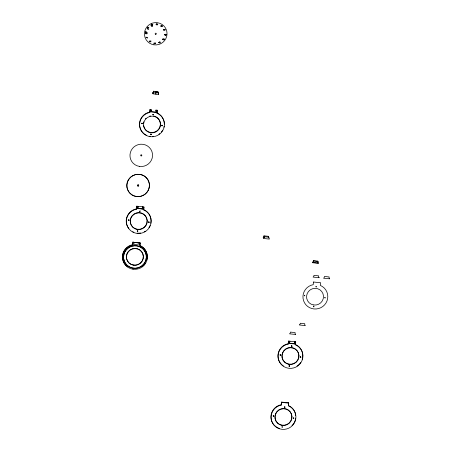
<?xml version="1.0" encoding="UTF-8"?>
<svg xmlns="http://www.w3.org/2000/svg" width="452" height="452" viewBox="0 0 452 452"><rect width="100%" height="100%" fill="white"/><g stroke="black" fill="none" stroke-linecap="round" stroke-linejoin="round"><path stroke-width="0.68" d="M137.137 208.146L137.888 207.219L137.996 206.332L138.007 207.502L137.289 208.31L142.962 208.897L142.708 206.83L143.239 209.044L142.888 208.903M157.567 24.368L157.375 23.86L157.742 24.278A0.576 0.571 -22.3 0 1 157.336 24.854M128.396 220.056L128.481 220.39M128.436 220.305L128.424 220M129.006 219.971L129.035 220.277L129.001 219.943M141.702 123.599L141.668 123.266L141.968 123.78M142.284 123.633L142.165 123.153M137.284 230.961C136.939 231.763 137.617 230.345 137.826 230.904M137.883 231.091L137.64 230.769M139.589 211.197L139.792 211.542M140.239 211.107L140.052 210.92M150.883 134.758L150.601 134.131M150.623 134.628L150.533 134.363M151.16 134.583L151.064 134.024L151.2 134.464M153.55 114.509L153.454 114.802M149.126 222.311L149.103 222.254M161.861 125.769L161.754 125.334L161.884 125.825M162.387 125.526L162.104 125.82M273.381 415.738C274.5 415.778 272.805 416.998 273.262 415.721M273.709 415.795L273.403 416.337M280.703 354.769L280.771 355.159M282.223 426.728C281.443 427.185 282.664 427.586 282.619 427.027M289.037 366.205L289.579 366.21L289.376 365.651M291.348 345.989L291.551 346.481L291.37 346.046M293.777 417.914L293.811 418.366L293.67 417.829M300.314 357.385L300.173 357.04L300.309 357.419M300.693 356.826L300.84 357.283M154.635 43.206C154.68 44.059 155.889 43.047 155.042 42.906C156.025 42.624 155.002 44.573 154.539 43.528C153.251 43.601 153.51 42.934 154.674 43.059M146.804 33.188L146.906 34.024L147.036 32.928M150.674 41.211L150.776 42.047L150.906 40.951M128.871 228.616A12.453 12.249 -22.3 0 1 136.447 208.841L136.764 206.174L143.917 206.926L143.725 209.903A12.453 12.249 -22.3 0 1 147.94 229.379A12.453 12.249 -22.3 0 1 127.876 227.271A12.453 12.249 -22.3 0 1 136.572 209.152L136.764 206.174M127.882 266.996A12.453 12.249 -22.3 0 1 132.656 244.679L132.978 242.018L134.312 242.43L133.589 244.402L139.222 245.001L139.391 244.572M139.431 244.673L138.911 242.639L140.256 243.08L139.939 245.747A12.453 12.249 -22.3 0 1 144.154 265.222A12.453 12.249 -22.3 0 1 124.091 263.115A12.453 12.249 -22.3 0 1 132.786 244.995L132.978 242.018M146.375 135.238A12.453 12.249 -22.3 0 1 149.731 112.119L150.047 109.452L151.397 109.898L151.29 110.785L150.55 111.571L156.234 112.147L155.98 110.079L157.2 110.209L157.008 113.186A12.453 12.249 -22.3 0 1 161.223 132.662A12.453 12.249 -22.3 0 1 141.16 130.555A12.453 12.249 -22.3 0 1 149.861 112.435L150.047 109.452M152.934 93.666L153.657 92.914L153.392 91.219L157.884 91.688L158.669 94.27L158.307 93.389M153.657 92.914L153.392 91.219M143.725 209.903L143.838 207.592M157.884 91.688L158.143 93.383M139.888 244.769L140.131 242.769M156.16 112.152L156.511 112.35L155.98 110.079M157.008 113.186L157.2 110.209M263.533 238.294L264.256 237.543L263.991 235.848L268.477 236.317L269.268 238.899M264.256 237.543L263.991 235.848M268.381 237.13L268.477 236.317M283.404 366.035A12.453 12.249 -22.3 0 1 288.184 343.718L288.5 341.057L295.653 341.808L295.461 344.786A12.453 12.249 -22.3 0 1 299.676 364.261A12.453 12.249 -22.3 0 1 279.613 362.154A12.453 12.249 -22.3 0 1 288.308 344.034L288.5 341.057M279.692 428.581A12.453 12.249 -22.3 0 1 281.189 404.743L281.506 402.077L288.658 402.834L288.472 405.811A12.453 12.249 -22.3 0 1 292.681 425.287A12.453 12.249 -22.3 0 1 272.618 423.179A12.453 12.249 -22.3 0 1 281.319 405.06L281.506 402.077M289.743 342.384L289.732 341.215L289.743 342.384L288.992 343.181L294.636 343.786L294.851 343.458L294.981 343.91L289.184 343.486L288.918 342.836L289.048 343.108M294.337 342.599L294.444 341.712L294.455 342.882L294.337 342.599L294.958 343.729M295.461 344.786L295.653 341.808M288.472 405.811L288.658 402.834M312.671 262.55L313.389 261.798L313.36 260.674L317.846 261.143L317.875 262.273L317.846 261.143M313.389 261.798L313.36 260.674M165.963 34.906C165.534 35.906 164.76 33.94 165.963 34.736M139.611 211.253L140.216 211.078M280.121 354.854L280.268 355.317L280.72 355.249M280.624 354.701L280.765 355.046M273.364 416.382L273.257 415.8M288.964 365.99L289.353 366.357M289.63 366.092L289.438 365.674L289.043 365.815M281.952 426.931L282.104 426.711M142.284 123.238L142.301 123.605M162.336 125.758L162.336 125.306M280.11 354.882L280.167 355.187M292.009 346.266L291.789 345.803M285.014 407.286L284.969 407.376M142.346 123.452L141.883 123.712M280.133 354.939L280.703 354.797M300.817 357.227L300.518 357.492M128.91 220.356L129.035 220.073M284.376 407.066L284.952 406.953M148.493 222.124L148.827 221.943M291.387 346.012L291.54 345.803M163.426 39.132C163.104 40.228 164.844 39.375 163.901 38.844A0.565 0.559 -22.3 0 1 164.24 39.601A0.565 0.559 -22.3 0 1 163.432 39.855A0.565 0.559 -22.3 0 1 163.274 39.041L162.562 39.742L162.658 38.912L163.545 39.036M152.934 114.384L153.522 114.412M291.642 346.503L291.941 346.379M300.241 356.894L300.659 356.848M151.29 110.785L151.16 110.469L150.448 111.215L150.646 111.853L156.29 112.469M151.075 134.685L150.798 134.702M162.313 125.701L161.98 125.814M280.698 355.193L280.274 355.278M293.325 417.846L293.207 418.275M153.296 92.033L152.573 92.784L153.008 93.852L158.562 94.434L158.2 93.553M263.171 237.413L263.895 236.662M312.541 262.239L313.259 261.488M299.467 324.818L300.184 324.067L300.286 323.253L304.772 323.728L304.676 324.542L305.202 325.423M146.363 33.284L145.578 33.646L145.663 32.855L145.284 33.544L145.821 33.889L146.617 33.318M150.2 41.341L149.465 41.674L149.533 40.878L149.154 41.567L149.691 41.912L150.488 41.341M153.397 114.848L153.205 114.898M161.839 125.306L162.404 125.453M128.487 219.915L128.634 219.83M137.775 231.322L137.589 231.48M155.307 92.123L156.42 92.248M156.415 92.281L155.335 92.168M157.352 24.628C156.703 25.046 157.256 22.837 156.042 24.109A0.571 0.565 -22.3 0 0 156.386 24.792L156.691 24.86A2.639 2.593 -22.3 0 0 156.917 24.883L157.177 24.877M148.584 221.938L148.488 222.429L148.94 222.576M280.28 354.752L280.619 354.741M152.364 26.052C153.284 25.368 150.68 25.024 151.284 25.9A1.441 1.412 -22.3 0 0 152.347 26.007M150.878 134.035L150.81 134.097M273.42 415.671L273.782 415.936M155.511 91.632C157.528 92.123 153.917 91.728 155.895 91.711M155.494 91.773L155.889 91.818M156.053 92.089L155.85 92.084M161.997 125.159L162.341 125.334M284.613 406.806L284.935 406.958M300.535 356.826L300.84 357.074M161.878 25.792L161.63 26.402L162.161 25.996M284.63 407.467L284.449 407.393M143.001 209.186L137.329 208.315M155.957 92.298L155.674 92.151L156.059 92.055M145.9 31.685L146.098 31.702A1.294 1.271 -22.3 0 1 145.804 32.086L147.092 32.431L145.42 32.12A1.045 1.028 -22.3 0 0 145.883 31.674M153.753 92.101L158.24 92.57M152.646 92.971L153.177 93.027M150.177 109.768L151.397 109.898M156.109 110.39L157.33 110.52M136.894 206.485L138.114 206.615M142.826 207.112L144.041 207.236M264.352 236.729L268.838 237.198M263.239 237.599L263.776 237.656M263.601 238.481L269.16 239.063M313.485 260.985L317.976 261.459M134.312 242.43L139.024 242.922M133.108 242.328L140.256 243.08M312.609 262.426L318.163 263.007M312.739 262.742L318.293 263.324M299.535 325.005L305.089 325.593M288.63 341.367L289.851 341.497M294.557 341.994L295.777 342.119M281.636 402.393L288.788 403.144M291.732 345.786L292.009 346.079M155.782 93.79L156.228 93.937L155.121 93.824M137.402 208.592L137.182 208.242M284.506 407.433L284.353 407.009L284.562 407.501M164.726 34.99L164.415 34.764A0.672 0.661 -22.3 0 1 164.449 34.595L165.392 34.216L166.144 34.753M141.792 123.673L141.645 123.419M148.928 221.926L149.126 222.254L149.007 221.983M148.522 222.457L148.459 222.367M293.269 418.366L293.241 418.337M152.866 114.599L153.087 114.876L152.855 114.503M164.647 34.923C164.81 34.002 165.189 34.601 165.392 35.318A0.576 0.565 -22.3 0 0 166.166 34.923M317.75 261.957L318.406 263.154M156.381 111.813L156.511 112.13M143.109 208.564L143.227 208.847M294.625 343.786L294.738 344.068M289.065 343.198L289.184 343.486M288.184 343.718L288.308 344.034M281.189 404.743L281.319 405.06M155.872 110.966L156.002 111.277M150.465 111.192L150.731 111.881M149.731 112.119L149.861 112.435M142.6 207.717L142.719 207.999M137.888 207.219L138.007 207.502M137.193 207.943L137.312 208.225M136.447 208.841L136.572 209.152M137.301 233.424L137.171 233.113A12.453 12.249 -22.3 0 0 140.623 233M132.656 244.679L132.786 244.995M147.781 28.408A1.294 1.271 -22.3 0 1 147.488 28.798L148.781 29.137L147.109 28.832A1.045 1.028 -22.3 0 0 147.567 28.386M150.279 41.341A1.13 1.113 -22.3 0 1 150.748 40.94M146.408 33.318A1.13 1.113 -22.3 0 1 146.877 32.917M295.331 344.475A12.453 12.249 -22.3 0 1 302.23 359.283M300.653 362.544A12.453 12.249 -22.3 0 1 297.009 366.08M139.809 245.43A12.453 12.249 -22.3 0 1 146.708 260.245M145.132 263.505A12.453 12.249 -22.3 0 1 142.538 266.296M133.385 268.957A12.453 12.249 -22.3 0 1 132.283 268.787M143.595 209.592A12.453 12.249 -22.3 0 1 150.787 223.294M150.092 225.508A12.453 12.249 -22.3 0 1 148.917 227.661M145.273 231.198A12.453 12.249 -22.3 0 1 144.16 231.831M133.832 232.283A12.453 12.249 -22.3 0 1 132.73 231.78M156.884 112.87A12.453 12.249 -22.3 0 1 164.336 124.153M164.132 126.261A12.453 12.249 -22.3 0 1 163.906 127.255M162.697 130.159A12.453 12.249 -22.3 0 1 161.42 131.978M159.793 133.583A12.453 12.249 -22.3 0 1 158.872 134.278M153.618 136.323A12.453 12.249 -22.3 0 1 152.539 136.436M150.454 136.397A12.453 12.249 -22.3 0 1 149.437 136.244M153.657 115.972A8.492 8.351 -22.3 0 1 160.353 124.792A8.492 8.351 -22.3 0 1 152.234 132.543A8.492 8.351 -22.3 0 1 143.55 125.622M143.499 123.3A8.492 8.351 -22.3 0 1 143.821 121.797M145.414 118.887A8.492 8.351 -22.3 0 1 146.007 118.249M149.736 116.113A8.492 8.351 -22.3 0 1 150.55 115.932M288.342 405.495A12.453 12.249 -22.3 0 1 295.727 415.388M295.71 418.106A12.453 12.249 -22.3 0 1 292.032 425.513M156.957 24.278C156.358 25.538 155.906 23.221 156.957 24.295M160.799 26.046L161.336 26.035L160.805 26.035M162.358 26.092C161.104 28.086 160.031 24.346 162.358 26.092M151.019 25.696C153.245 27.685 152.392 23.724 151.019 25.679M295.557 334.44L289.551 333.842L290.308 332.983L290.416 332.096L295.128 332.593L295.02 333.48L295.557 334.44M319.095 277.709L313.095 277.093L313.846 276.251L313.954 275.364L318.666 275.861L318.558 276.748L319.095 277.709M329.581 278.811L323.575 278.212L324.333 277.353L324.44 276.466L329.152 276.963L329.045 277.85L329.581 278.794M304.252 295.557C304.959 296.727 304.993 294.438 304.252 295.557M313.502 306.592C314.174 307.755 314.321 305.518 313.507 306.563M315.886 286.737C316.462 287.924 316.824 285.67 315.892 286.704M324.728 297.727C325.463 298.885 325.463 296.585 324.728 297.727M146.058 37.612L147.731 37.923L146.442 37.584A1.294 1.271 -22.3 0 0 146.73 37.194L146.538 37.177A1.045 1.028 -22.3 0 1 146.064 37.623M147.262 27.538L148.934 27.843L147.64 27.504A1.294 1.271 -22.3 0 0 147.934 27.12L147.742 27.097A1.045 1.028 -22.3 0 1 147.267 27.549M151.166 24.448L152.838 24.758L151.544 24.414A1.294 1.271 -22.3 0 0 151.838 24.029L151.64 24.012A1.045 1.028 -22.3 0 1 151.171 24.459M158.675 42.494L159.714 43.002L160.336 42.838L159.957 42.59L160.042 41.866L158.675 42.494M159.827 42.047L159.765 42.573L159.008 42.488L159.827 42.047M163.805 29.295L163.839 30.386A2.65 2.605 -22.3 0 1 164.94 29.956A2.203 2.164 -22.3 0 1 165.409 29.911L165.438 29.702A2.39 2.35 -22.3 0 0 163.918 30.148L163.805 29.295M313.513 282.008L313.191 284.67A12.453 12.249 -22.3 0 0 304.495 302.789A12.453 12.249 -22.3 0 0 324.559 304.902A12.453 12.249 -22.3 0 0 320.344 285.427L320.666 282.76L313.513 282.008M141.725 123.181L141.747 123.153M153.895 44.799A11.323 11.136 -22.3 0 0 166.313 29.713A11.323 11.136 -22.3 0 0 147.007 26.781A11.323 11.136 -22.3 0 0 153.895 44.799M155.641 34.329A0.582 0.576 -22.3 0 0 156.285 33.555A0.582 0.576 -22.3 0 0 155.29 33.403A0.582 0.576 -22.3 0 0 155.641 34.329M313.648 304.976A8.492 8.351 -22.3 0 0 322.96 293.659A8.492 8.351 -22.3 0 0 308.484 291.461A8.492 8.351 -22.3 0 0 313.648 304.976M289.11 364.374A8.492 8.351 -22.3 0 0 298.422 353.057A8.492 8.351 -22.3 0 0 283.946 350.859A8.492 8.351 -22.3 0 0 289.11 364.374M289.02 364.154A8.492 8.351 -22.3 0 0 298.331 352.842A8.492 8.351 -22.3 0 0 283.856 350.639A8.492 8.351 -22.3 0 0 289.02 364.154M133.069 268.109A11.436 11.249 -22.3 0 0 145.612 252.871A11.436 11.249 -22.3 0 0 126.114 249.911A11.436 11.249 -22.3 0 0 133.069 268.109M133.108 268.205A11.436 11.249 -22.3 0 0 145.651 252.967A11.436 11.249 -22.3 0 0 126.153 250.007A11.436 11.249 -22.3 0 0 133.108 268.205M133.459 265.019A8.492 8.351 -22.3 0 0 142.77 253.708A8.492 8.351 -22.3 0 0 128.295 251.504A8.492 8.351 -22.3 0 0 133.459 265.019M133.549 265.239A8.492 8.351 -22.3 0 0 142.86 253.928A8.492 8.351 -22.3 0 0 128.385 251.724A8.492 8.351 -22.3 0 0 133.549 265.239M137.374 229.492A8.492 8.351 -22.3 0 0 146.685 218.175A8.492 8.351 -22.3 0 0 132.21 215.977A8.492 8.351 -22.3 0 0 137.374 229.492M137.284 229.271A8.492 8.351 -22.3 0 0 146.595 217.96A8.492 8.351 -22.3 0 0 132.12 215.757A8.492 8.351 -22.3 0 0 137.284 229.271M136.301 196.507A11.323 11.136 -22.3 0 0 148.714 181.422A11.323 11.136 -22.3 0 0 129.413 178.489A11.323 11.136 -22.3 0 0 136.289 196.479A11.323 11.136 -22.3 0 0 148.702 181.393A11.323 11.136 -22.3 0 0 129.402 178.461A11.323 11.136 -22.3 0 0 136.301 196.507M138.046 186.043A0.582 0.576 -22.3 0 0 138.685 185.263A0.582 0.576 -22.3 0 0 137.679 185.083A0.582 0.576 -22.3 0 0 138.035 186.015A0.582 0.576 -22.3 0 0 138.674 185.235A0.582 0.576 -22.3 0 0 137.69 185.111A0.582 0.576 -22.3 0 0 138.046 186.043M139.419 166.398A11.323 11.136 -22.3 0 0 151.838 151.313A11.323 11.136 -22.3 0 0 132.532 148.38A11.323 11.136 -22.3 0 0 139.419 166.398M141.16 155.906A0.582 0.576 -22.3 0 0 141.798 155.126A0.582 0.576 -22.3 0 0 140.804 154.98A0.582 0.576 -22.3 0 0 141.16 155.906M150.657 132.775A8.492 8.351 -22.3 0 0 159.968 121.458A8.492 8.351 -22.3 0 0 145.493 119.26A8.492 8.351 -22.3 0 0 150.657 132.775M282.116 425.4A8.492 8.351 -22.3 0 0 291.427 414.083A8.492 8.351 -22.3 0 0 276.952 411.885A8.492 8.351 -22.3 0 0 282.116 425.4M282.025 425.179A8.492 8.351 -22.3 0 0 291.337 413.862A8.492 8.351 -22.3 0 0 276.861 411.665A8.492 8.351 -22.3 0 0 282.025 425.179"/></g></svg>
